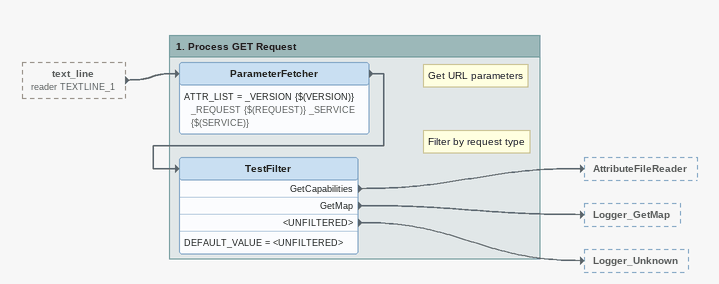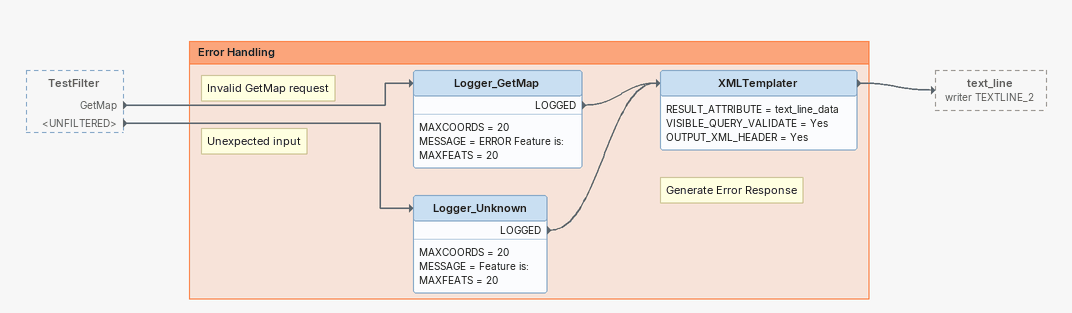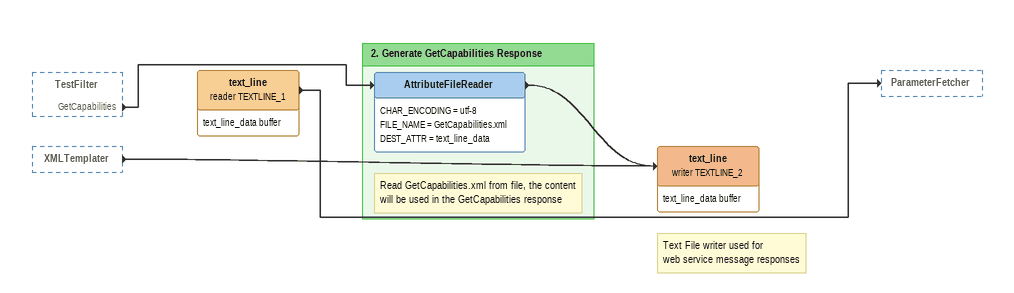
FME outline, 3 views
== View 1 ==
text_line (reader TEXTLINE_1) [outside]
    -> ParameterFetcher

Bookmark: 1. Process GET Request
Note: Get URL parameters
ParameterFetcher
    ATTR_LIST = _VERSION {$(VERSION)} _REQUEST {$(REQUEST)} _SERVICE {$(SERVICE)}
    -> TestFilter
Note: Filter by request type
TestFilter
    DEFAULT_VALUE = <UNFILTERED>
    GetCapabilities -> AttributeFileReader
    GetMap -> Logger_GetMap
    <UNFILTERED> -> Logger_Unknown

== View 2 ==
TestFilter [outside]
    GetMap -> Logger_GetMap
    <UNFILTERED> -> Logger_Unknown

Bookmark: Error Handling
Note: Invalid GetMap request
Logger_GetMap
    MAXCOORDS = 20
    MESSAGE = ERROR Feature is:
    MAXFEATS = 20
    LOGGED -> XMLTemplater
Note: Unexpected input
Logger_Unknown
    MAXCOORDS = 20
    MESSAGE = Feature is:
    MAXFEATS = 20
    LOGGED -> XMLTemplater
Note: Generate Error Response
XMLTemplater
    RESULT_ATTRIBUTE = text_line_data
    VISIBLE_QUERY_VALIDATE = Yes
    OUTPUT_XML_HEADER = Yes
    -> text_line (writer TEXTLINE_2)

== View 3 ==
TestFilter [outside]
    GetCapabilities -> AttributeFileReader
XMLTemplater [outside]
    -> text_line (writer TEXTLINE_2)
text_line (reader TEXTLINE_1)
    attributes: text_line_data buffer
    -> ParameterFetcher
Note: Text File writer used for / web service message responses
text_line (writer TEXTLINE_2)
    attributes: text_line_data buffer

Bookmark: 2. Generate GetCapabilities Response
Note: Read GetCapabilities.xml from file, the content / will be used in the GetCapabilities response
AttributeFileReader
    CHAR_ENCODING = utf-8
    FILE_NAME = GetCapabilities.xml
    DEST_ATTR = text_line_data
    -> text_line (writer TEXTLINE_2)
